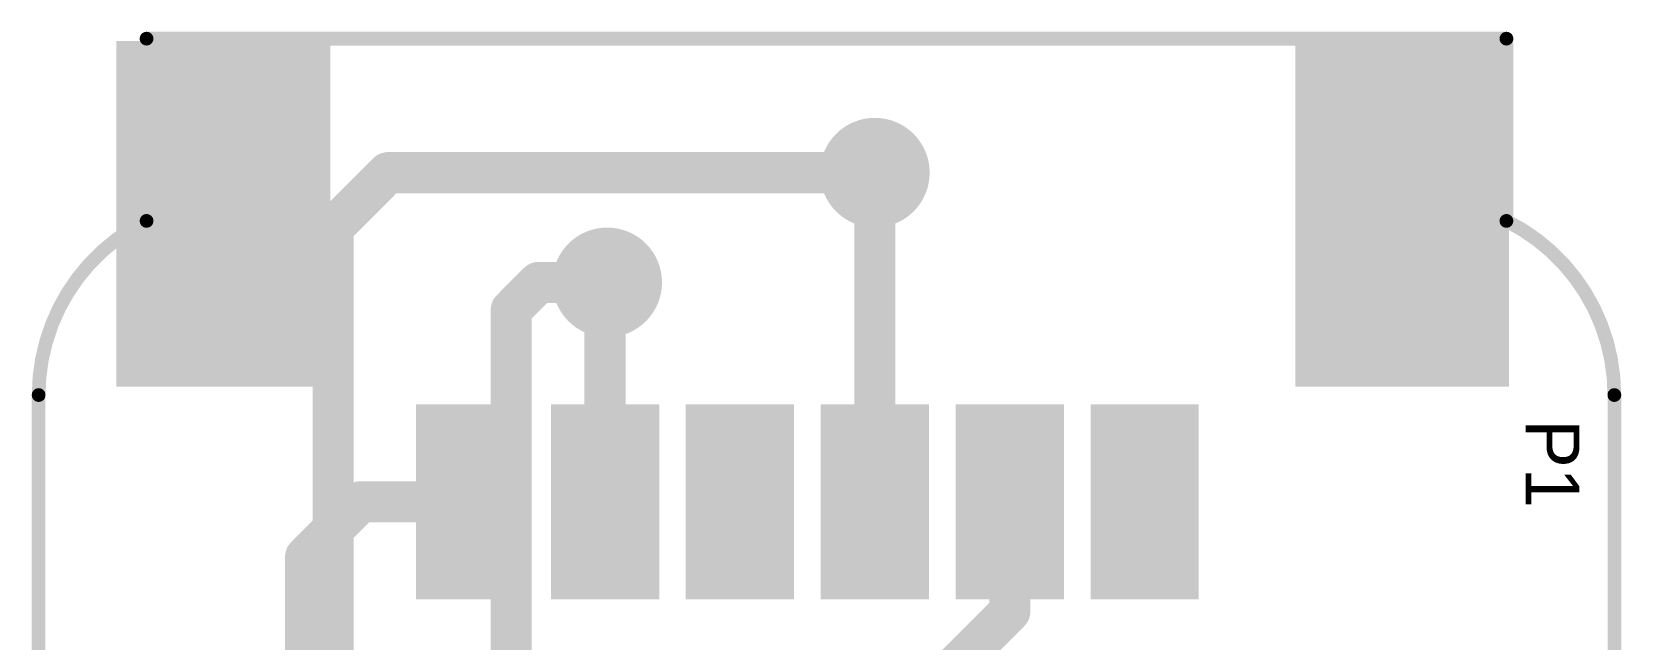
# Model space of a CAD drawing. Extents: x 0.706 to 1.29, y 0.996 to 1.636.
# Drawn here: x 0.71 to 1.29, y 1.415 to 1.636 of the extents above; entities that cross this region are included whole.
import ezdxf

# ---------------------------------------------------------------- set-up
doc = ezdxf.new("R2010")
doc.units = 0
doc.layers.get('0').update_dxf_attribs({"linetype": 'CONTINUOUS'})
for name, color, linetype in [('BOTTOMLAYER', 5, 'CONTINUOUS'), ('MECHANICAL1', 6, 'CONTINUOUS'), ('MULTILAYER', 9, 'CONTINUOUS'), ('TOPLAYER', 1, 'CONTINUOUS'), ('TOPOVERLAY', 2, 'CONTINUOUS'), ('TOPPASTE', 8, 'CONTINUOUS'), ('TOPSOLDER', 216, 'CONTINUOUS')]:
    doc.layers.add(name, color=color, linetype=linetype)

# ---------------------------------------------------------------- blocks, each defined once
blk = doc.blocks.new('M_____P___B_____6_R_____S8')
at = {"layer": 'TOPLAYER'}
for points in [[(-0.125, 0.04594), (-0.055, 0.04594), (-0.125, 0.16406), (-0.055, 0.16406)], [(0.305, 0.04594), (0.375, 0.04594), (0.305, 0.16406), (0.375, 0.16406)], [(-0.01575, -0.0315), (0.01575, -0.0315), (-0.01575, 0.0315), (0.01575, 0.0315)], [(0.03346, -0.0315), (0.06496, -0.0315), (0.03346, 0.0315), (0.06496, 0.0315)], [(0.08268, -0.0315), (0.11417, -0.0315), (0.08268, 0.0315), (0.11417, 0.0315)], [(0.13189, -0.0315), (0.16339, -0.0315), (0.13189, 0.0315), (0.16339, 0.0315)], [(0.1811, -0.0315), (0.2126, -0.0315), (0.1811, 0.0315), (0.2126, 0.0315)], [(0.23031, -0.0315), (0.26181, -0.0315), (0.23031, 0.0315), (0.26181, 0.0315)]]:
    blk.add_solid(points, dxfattribs=at)
at = {"layer": 'TOPPASTE'}
for points in [[(-0.125, 0.04594), (-0.055, 0.04594), (-0.125, 0.16406), (-0.055, 0.16406)], [(0.305, 0.04594), (0.375, 0.04594), (0.305, 0.16406), (0.375, 0.16406)], [(-0.01575, -0.0315), (0.01575, -0.0315), (-0.01575, 0.0315), (0.01575, 0.0315)], [(0.03346, -0.0315), (0.06496, -0.0315), (0.03346, 0.0315), (0.06496, 0.0315)], [(0.08268, -0.0315), (0.11417, -0.0315), (0.08268, 0.0315), (0.11417, 0.0315)], [(0.13189, -0.0315), (0.16339, -0.0315), (0.13189, 0.0315), (0.16339, 0.0315)], [(0.1811, -0.0315), (0.2126, -0.0315), (0.1811, 0.0315), (0.2126, 0.0315)], [(0.23031, -0.0315), (0.26181, -0.0315), (0.23031, 0.0315), (0.26181, 0.0315)]]:
    blk.add_solid(points, dxfattribs=at)
at = {"layer": 'TOPSOLDER'}
for points in [[(-0.129, 0.04194), (-0.051, 0.04194), (-0.129, 0.16806), (-0.051, 0.16806)], [(0.301, 0.04194), (0.379, 0.04194), (0.301, 0.16806), (0.379, 0.16806)], [(-0.01975, -0.0355), (0.01975, -0.0355), (-0.01975, 0.0355), (0.01975, 0.0355)], [(0.02946, -0.0355), (0.06896, -0.0355), (0.02946, 0.0355), (0.06896, 0.0355)], [(0.07868, -0.0355), (0.11817, -0.0355), (0.07868, 0.0355), (0.11817, 0.0355)], [(0.12789, -0.0355), (0.16739, -0.0355), (0.12789, 0.0355), (0.16739, 0.0355)], [(0.1771, -0.0355), (0.2166, -0.0355), (0.1771, 0.0355), (0.2166, 0.0355)], [(0.22631, -0.0355), (0.26581, -0.0355), (0.22631, 0.0355), (0.26581, 0.0355)]]:
    blk.add_solid(points, dxfattribs=at)

msp = doc.modelspace()

# ---------------------------------------------------------------- linework, layer by layer
at = {"layer": 'BOTTOMLAYER'}
for points, const_width in [([(1.00764, 1.585, 1), (1.02764, 1.585, 1)], 0.02), ([(0.83625, 1.585, 1), (0.84375, 1.585, 1)], 0.0075), ([(0.83625, 1.585, 1), (0.84375, 1.585, 1)], 0.0075), ([(1.01389, 1.585, 1), (1.02139, 1.585, 1)], 0.0075), ([(0.81625, 1.565, 1), (0.82375, 1.565, 1)], 0.0075), ([(0.81625, 1.565, 1), (0.82375, 1.565, 1)], 0.0075), ([(0.91, 1.545, 1), (0.93, 1.545, 1)], 0.02), ([(0.89125, 1.545, 1), (0.89875, 1.545, 1)], 0.0075), ([(0.89125, 1.545, 1), (0.89875, 1.545, 1)], 0.0075), ([(0.91625, 1.545, 1), (0.92375, 1.545, 1)], 0.0075), ([(0.88125, 1.535, 1), (0.88875, 1.535, 1)], 0.0075), ([(0.88125, 1.535, 1), (0.88875, 1.535, 1)], 0.0075)]:
    msp.add_lwpolyline(points, format="xyb", close=True, dxfattribs=dict(at, const_width=const_width))
at = {"layer": 'BOTTOMLAYER', "const_width": 0.015}
for points in [[(0.82, 1.565), (0.84, 1.585)], [(0.84, 1.585), (1.01764, 1.585)], [(0.82, 1.285), (0.82, 1.565)], [(0.885, 1.535), (0.895, 1.545)], [(0.895, 1.545), (0.92, 1.545)], [(0.885, 1.2), (0.885, 1.535)]]:
    msp.add_lwpolyline(points, dxfattribs=at)
at = {"layer": 'MECHANICAL1', "const_width": 0.005}
for points in [[(0.75197, 1.63386), (1.24803, 1.63386)], [(0.75197, 1.56742), (0.75197, 1.63386)], [(1.24803, 1.56742), (1.24803, 1.63386)], [(0.7126, 1.07087), (0.7126, 1.50394)], [(1.2874, 1.07087), (1.2874, 1.50394)]]:
    msp.add_lwpolyline(points, dxfattribs=at)
at = {"layer": 'MECHANICAL1', "const_width": 0.0025}
for points in [[(0.75072, 1.63386, 1), (0.75322, 1.63386, 1)], [(0.75072, 1.63386, 1), (0.75322, 1.63386, 1)], [(1.24678, 1.63386, 1), (1.24928, 1.63386, 1)], [(1.24678, 1.63386, 1), (1.24928, 1.63386, 1)], [(0.75072, 1.56742, 1), (0.75322, 1.56742, 1)], [(0.75072, 1.56742, 1), (0.75322, 1.56742, 1)], [(1.24678, 1.56742, 1), (1.24928, 1.56742, 1)], [(1.24678, 1.56742, 1), (1.24928, 1.56742, 1)], [(0.71135, 1.50394, 1), (0.71385, 1.50394, 1)], [(0.71135, 1.50394, 1), (0.71385, 1.50394, 1)], [(1.28615, 1.50394, 1), (1.28865, 1.50394, 1)], [(1.28615, 1.50394, 1), (1.28865, 1.50394, 1)]]:
    msp.add_lwpolyline(points, format="xyb", close=True, dxfattribs=at)
at = {"layer": 'MECHANICAL1', "const_width": 0.005}
for points in [[(0.7126, 1.50394, -0.284915), (0.75197, 1.56742)], [(1.24803, 1.56742, -0.284915), (1.2874, 1.50394)]]:
    msp.add_lwpolyline(points, format="xyb", dxfattribs=at)
at = {"layer": 'MULTILAYER', "const_width": 0.02}
for points in [[(1.00764, 1.585, 1), (1.02764, 1.585, 1)], [(0.91, 1.545, 1), (0.93, 1.545, 1)]]:
    msp.add_lwpolyline(points, format="xyb", close=True, dxfattribs=at)
at = {"layer": 'TOPLAYER'}
for points, const_width in [([(1.00764, 1.585, 1), (1.02764, 1.585, 1)], 0.02), ([(1.01389, 1.585, 1), (1.02139, 1.585, 1)], 0.0075), ([(0.91, 1.545, 1), (0.93, 1.545, 1)], 0.02), ([(0.91546, 1.53579, 1), (0.92296, 1.53579, 1)], 0.0075), ([(0.82625, 1.465, 1), (0.83375, 1.465, 1)], 0.0075), ([(0.82625, 1.465, 1), (0.83375, 1.465, 1)], 0.0075), ([(0.86625, 1.465, 1), (0.87375, 1.465, 1)], 0.0075), ([(0.91546, 1.465, 1), (0.92296, 1.465, 1)], 0.0075), ([(1.01389, 1.465, 1), (1.02139, 1.465, 1)], 0.0075), ([(1.0631, 1.465, 1), (1.0706, 1.465, 1)], 0.0075), ([(0.80625, 1.445, 1), (0.81375, 1.445, 1)], 0.0075), ([(0.80625, 1.445, 1), (0.81375, 1.445, 1)], 0.0075), ([(1.0631, 1.425, 1), (1.0706, 1.425, 1)], 0.0075), ([(1.0631, 1.425, 1), (1.0706, 1.425, 1)], 0.0075)]:
    msp.add_lwpolyline(points, format="xyb", close=True, dxfattribs=dict(at, const_width=const_width))
at = {"layer": 'TOPLAYER', "const_width": 0.015}
for points in [[(1.01764, 1.465), (1.01764, 1.585)], [(0.91921, 1.465), (0.91921, 1.53579)], [(0.81, 1.445), (0.83, 1.465)], [(0.83, 1.465), (0.87, 1.465)], [(1.06685, 1.425), (1.06685, 1.465)], [(0.81, 1.35), (0.81, 1.445)], [(1.02685, 1.385), (1.06685, 1.425)]]:
    msp.add_lwpolyline(points, dxfattribs=at)

# ---------------------------------------------------------------- block references
at = {"rotation": 360}
msp.add_blockref('M_____P___B_____6_R_____S8', (0.87, 1.465), dxfattribs=at)

# ---------------------------------------------------------------- texts
at = {"layer": 'TOPOVERLAY'}
msp.add_text('P1', height=0.019685, rotation=270, dxfattribs=at).set_placement((1.255, 1.495))

doc.saveas('drawing.dxf')
